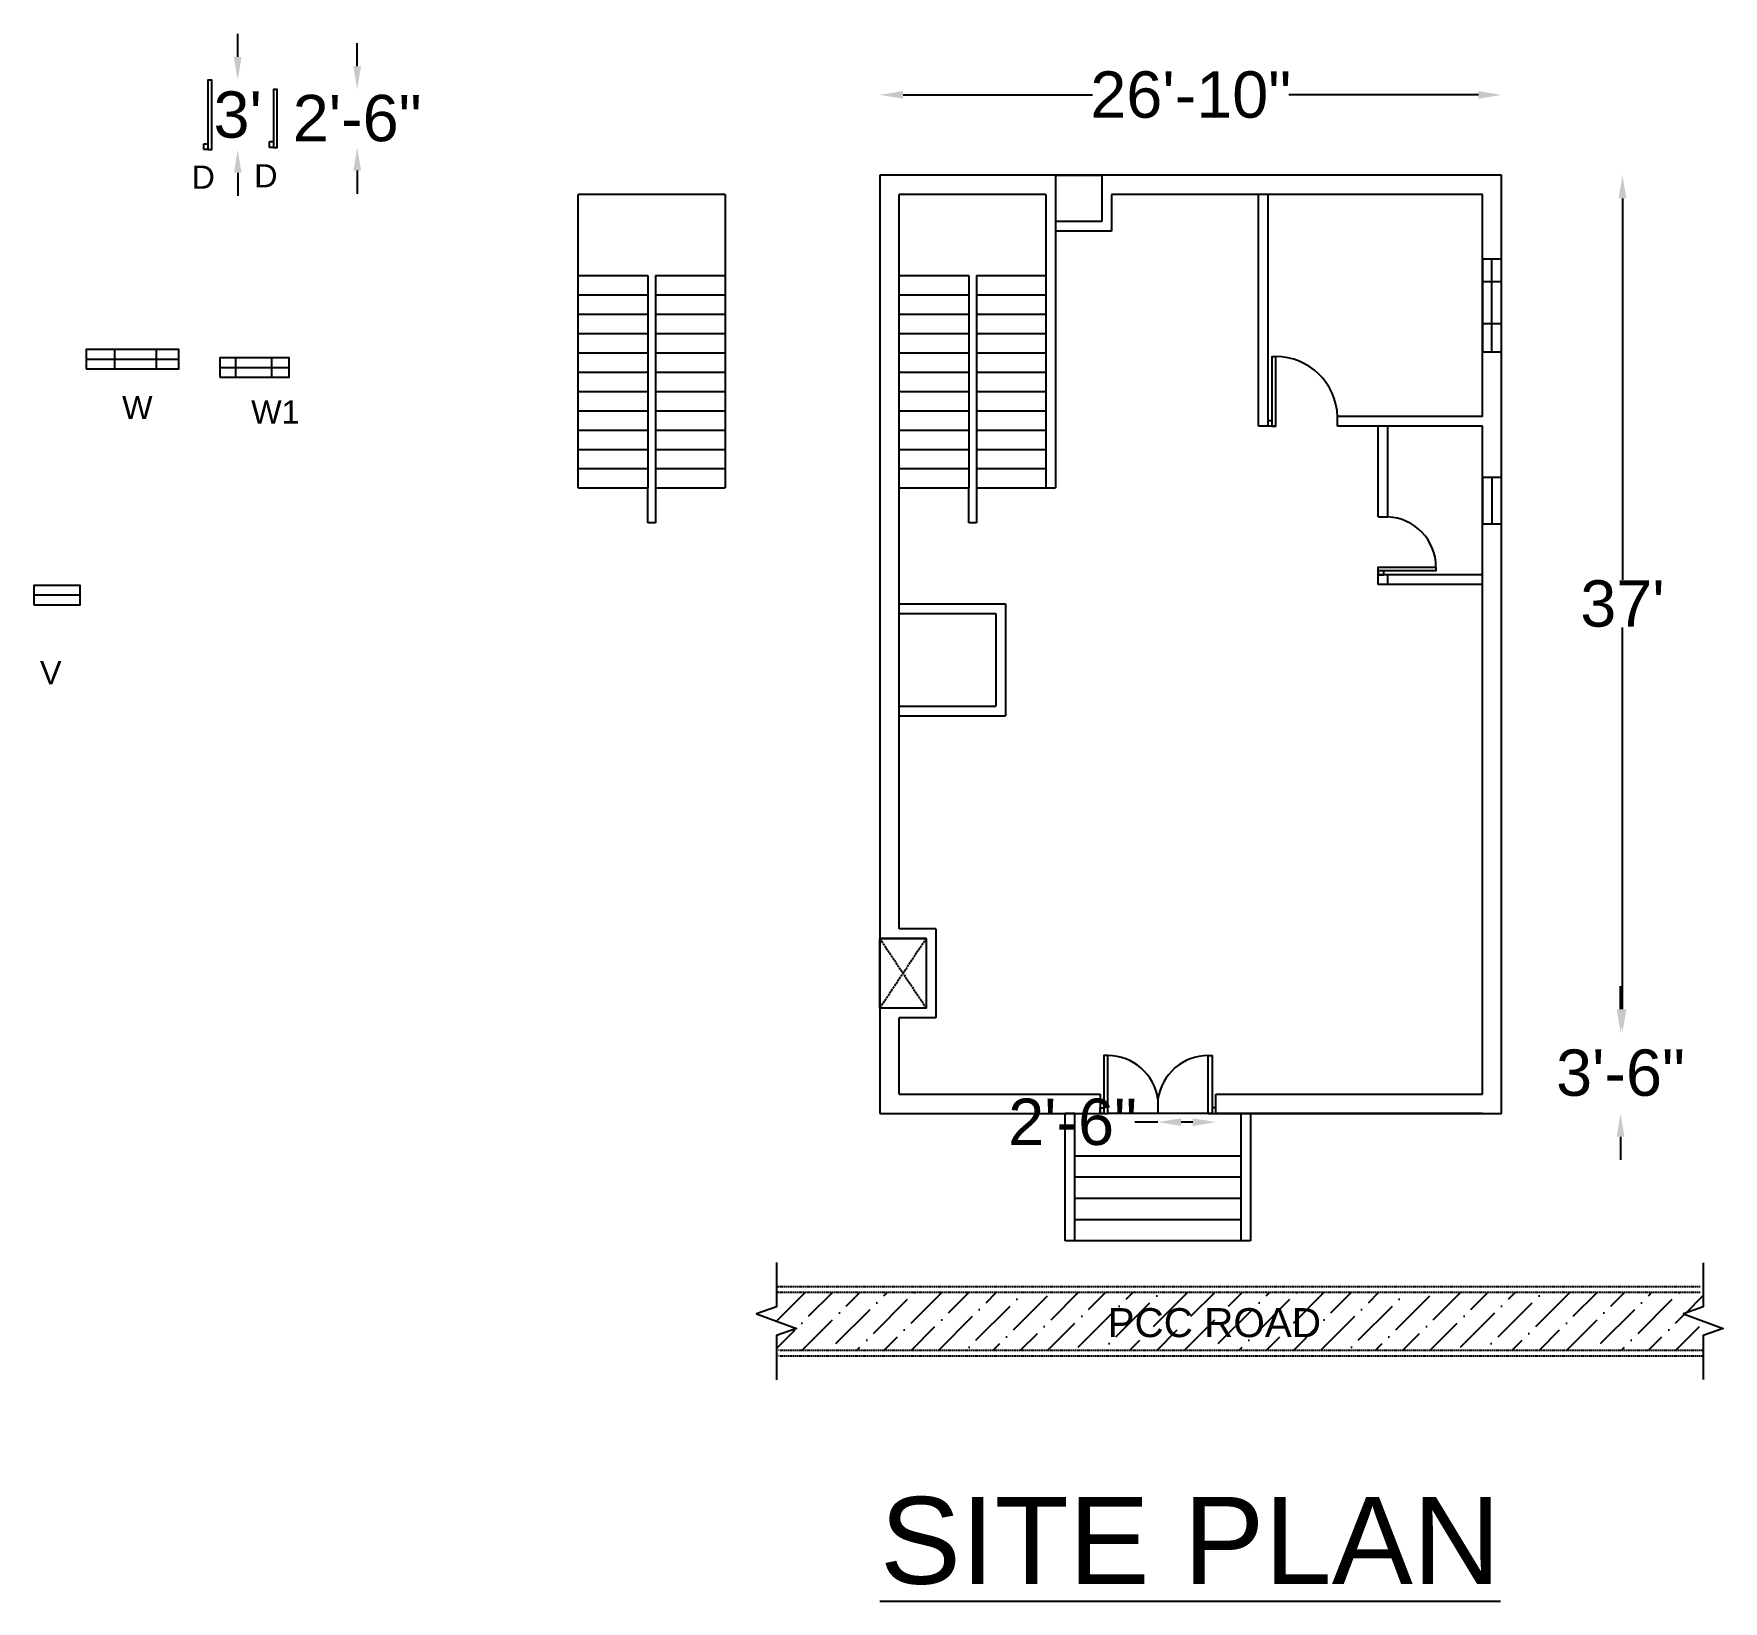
# Model space of a CAD drawing. Header units: inches. Extents: x -27 to 848, y 18 to 830.
import ezdxf

# ---------------------------------------------------------------- set-up
doc = ezdxf.new("R2010")
doc.units = ezdxf.units.IN
doc.header["$MEASUREMENT"] = 0
doc.linetypes.add('ACAD_ISO02W100', pattern=[15, 12, -3])
doc.linetypes.add('ACAD_ISO07W100', pattern=[3, 0, -3])
for name, color, linetype in [('D1', 50, 'Continuous'), ('D2', 130, 'Continuous'), ('V', 230, 'Continuous'), ('W', 30, 'Continuous'), ('W1', 20, 'Continuous')]:
    doc.layers.add(name, color=color, linetype=linetype)
doc.styles.get("Standard").update_dxf_attribs({"font": 'arial.ttf'})
doc.dimstyles.get("Standard").update_dxf_attribs({"dimtxt": 24, "dimasz": 12, "dimexe": 0.18, "dimexo": 0.0625, "dimgap": 0.09, "dimtad": 0, "dimtih": 1, "dimtoh": 1, "dimdec": 0, "dimzin": 0, "dimdsep": 46, "dimlunit": 3, "dimtxsty": 'Standard', "dimcen": 3, "dimse1": 1, "dimse2": 1, "dimadec": 0, "dimazin": 0, "dimtfac": 1, "dimtdec": 0, "dimtofl": 0, "dimtmove": 0, "dimatfit": 3, "dimfxl": 1, "dimtolj": 1, "dimtzin": 0, "dimarcsym": 0})

# ---------------------------------------------------------------- blocks, each defined once
blk = doc.blocks.new('*D1')
at = {"color": 0, "lineweight": -2, "transparency": 16777216}
for p, q in [((795.52, 744.83), (795.52, 547.19)), ((795.52, 324.83), (795.52, 522.48))]:
    blk.add_line(p, q, dxfattribs=at)
at = {"color": 0, "transparency": 16777216}
for points in [[(793.52, 744.83), (797.52, 744.83), (795.52, 756.83)], [(793.52, 324.83), (797.52, 324.83), (795.52, 312.83)]]:
    blk.add_solid(points, dxfattribs=at)
at = {"layer": 'DEFPOINTS', "color": 0, "transparency": 16777216}
for p in [(732.93, 756.83), (732.93, 312.83), (795.52, 312.83)]:
    blk.add_point(p, dxfattribs=at)
at = {"color": 0, "transparency": 16777216, "insert": (795.52, 534.83), "char_height": 24, "attachment_point": 5}
blk.add_mtext("\\A1;37'", dxfattribs=at)
blk = doc.blocks.new('*D2')
at = {"color": 0, "lineweight": -2, "transparency": 16777216}
for p, q in [((422.93, 798.42), (521.09, 798.42)), ((720.93, 798.42), (622.77, 798.42))]:
    blk.add_line(p, q, dxfattribs=at)
at = {"color": 0, "transparency": 16777216}
for points in [[(422.93, 800.42), (422.93, 796.42), (410.93, 798.42)], [(720.93, 800.42), (720.93, 796.42), (732.93, 798.42)]]:
    blk.add_solid(points, dxfattribs=at)
at = {"layer": 'DEFPOINTS', "color": 0, "transparency": 16777216}
for p in [(410.93, 798.42), (410.93, 756.83), (732.93, 756.83)]:
    blk.add_point(p, dxfattribs=at)
at = {"color": 0, "transparency": 16777216, "insert": (571.93, 798.42), "char_height": 24, "attachment_point": 5}
blk.add_mtext('\\A1;26\'-10"', dxfattribs=at)
blk = doc.blocks.new('*D3')
at = {"color": 0, "lineweight": -2, "transparency": 16777216}
for p, q in [((794.51, 324.83), (794.51, 336.83)), ((794.51, 258.83), (794.51, 246.83))]:
    blk.add_line(p, q, dxfattribs=at)
at = {"color": 0, "transparency": 16777216}
for points in [[(792.51, 324.83), (796.51, 324.83), (794.51, 312.83)], [(792.51, 258.83), (796.51, 258.83), (794.51, 270.83)]]:
    blk.add_solid(points, dxfattribs=at)
at = {"layer": 'DEFPOINTS', "color": 0, "transparency": 16777216}
for p in [(732.93, 312.83), (732.93, 270.83), (794.51, 270.83)]:
    blk.add_point(p, dxfattribs=at)
at = {"color": 0, "transparency": 16777216, "insert": (794.51, 291.83), "char_height": 24, "attachment_point": 5}
blk.add_mtext('\\A1;3\'-6"', dxfattribs=at)
blk = doc.blocks.new('*D4')
at = {"color": 0, "lineweight": -2, "transparency": 16777216}
for p, q in [((78.33, 818.06), (78.33, 830.06)), ((78.33, 758.06), (78.33, 746.06))]:
    blk.add_line(p, q, dxfattribs=at)
at = {"color": 0, "transparency": 16777216}
for points in [[(76.33, 818.06), (80.33, 818.06), (78.33, 806.06)], [(76.33, 758.06), (80.33, 758.06), (78.33, 770.06)]]:
    blk.add_solid(points, dxfattribs=at)
at = {"layer": 'DEFPOINTS', "color": 0, "transparency": 16777216}
for p in [(64.85, 806.06), (64.85, 770.06), (78.33, 770.06)]:
    blk.add_point(p, dxfattribs=at)
at = {"color": 0, "transparency": 16777216, "insert": (78.33, 788.06), "char_height": 24, "attachment_point": 5}
blk.add_mtext("\\A1;3'", dxfattribs=at)
blk = doc.blocks.new('*D5')
at = {"color": 0, "lineweight": -2, "transparency": 16777216}
for p, q in [((140.22, 813.24), (140.22, 825.24)), ((140.22, 759.24), (140.22, 747.24))]:
    blk.add_line(p, q, dxfattribs=at)
at = {"color": 0, "transparency": 16777216}
for points in [[(138.22, 813.24), (142.22, 813.24), (140.22, 801.24)], [(138.22, 759.24), (142.22, 759.24), (140.22, 771.24)]]:
    blk.add_solid(points, dxfattribs=at)
at = {"layer": 'DEFPOINTS', "color": 0, "transparency": 16777216}
for p in [(98.81, 801.24), (98.81, 771.24), (140.22, 771.24)]:
    blk.add_point(p, dxfattribs=at)
at = {"color": 0, "transparency": 16777216, "insert": (140.22, 786.24), "char_height": 24, "attachment_point": 5}
blk.add_mtext('\\A1;2\'-6"', dxfattribs=at)
blk = doc.blocks.new('*D6')
at = {"color": 0, "lineweight": -2, "transparency": 16777216}
for p, q in [((554.93, 266.38), (542.93, 266.38)), ((572.93, 266.38), (566.93, 266.38))]:
    blk.add_line(p, q, dxfattribs=at)
at = {"color": 0, "transparency": 16777216}
for points in [[(566.93, 268.38), (566.93, 264.38), (554.93, 266.38)], [(572.93, 268.38), (572.93, 264.38), (584.93, 266.38)]]:
    blk.add_solid(points, dxfattribs=at)
at = {"layer": 'DEFPOINTS', "color": 0, "transparency": 16777216}
for p in [(554.93, 270.83), (554.93, 266.38), (584.93, 270.83)]:
    blk.add_point(p, dxfattribs=at)
at = {"color": 0, "transparency": 16777216, "insert": (510.74, 266.38), "char_height": 24, "attachment_point": 5}
blk.add_mtext('\\A1;2\'-6"', dxfattribs=at)

msp = doc.modelspace()

# ---------------------------------------------------------------- hatches: boundary and pattern name
h = msp.add_hatch()
h.set_pattern_fill('ANSI36', color=256, scale=80)
h.set_pattern_definition([(45, (126.532, 314.278), (5.3033, 19.44544), [25, -5, 0, -5])])
h.paths.add_polyline_path([(827.08, 167.04), (837.38, 170.79), (837.38, 178.29), (357.38, 178.29), (357.38, 170.79), (347.08, 167.04), (367.68, 159.54), (357.38, 155.79), (357.38, 148.29), (837.38, 148.29), (837.38, 155.79), (847.68, 159.54)])

# ---------------------------------------------------------------- linework, layer by layer
for p, q in [((410.93, 756.83), (410.93, 312.83)), ((732.93, 756.83), (410.93, 756.83)), ((410.93, 756.83), (410.93, 534.83)), ((501.93, 756.83), (501.93, 594.83)), ((501.93, 756.83), (525.93, 756.83)), ((525.93, 756.83), (525.93, 732.83)), ((732.93, 312.83), (732.93, 756.83)), ((330.72, 746.83), (254.72, 746.83)), ((254.72, 594.83), (254.72, 746.83)), ((330.72, 746.83), (330.72, 594.83)), ((420.93, 366.47), (420.93, 746.83)), ((496.93, 746.83), (420.93, 746.83)), ((496.93, 746.83), (496.93, 594.83)), ((722.93, 746.83), (530.93, 746.83)), ((530.93, 746.83), (530.93, 727.83)), ((606.93, 626.83), (606.93, 746.83)), ((611.93, 626.83), (611.93, 746.83)), ((722.93, 631.83), (722.93, 746.83)), ((525.93, 732.83), (501.93, 732.83)), ((530.93, 727.83), (501.93, 727.83)), ((254.72, 704.83), (290.72, 704.83)), ((290.72, 704.83), (290.72, 594.83)), ((294.72, 704.83), (330.72, 704.83)), ((294.72, 704.83), (294.72, 594.83)), ((420.93, 704.83), (456.93, 704.83)), ((456.93, 704.83), (456.93, 594.83)), ((460.93, 704.83), (460.93, 594.83)), ((460.93, 704.83), (496.93, 704.83)), ((254.72, 694.83), (290.72, 694.83)), ((294.72, 694.83), (330.72, 694.83)), ((420.93, 694.83), (456.93, 694.83)), ((460.93, 694.83), (496.93, 694.83)), ((254.72, 684.83), (290.72, 684.83)), ((294.72, 684.83), (330.72, 684.83)), ((420.93, 684.83), (456.93, 684.83)), ((460.93, 684.83), (496.93, 684.83)), ((254.72, 674.83), (290.72, 674.83)), ((294.72, 674.83), (330.72, 674.83)), ((420.93, 674.83), (456.93, 674.83)), ((460.93, 674.83), (496.93, 674.83)), ((254.72, 664.83), (290.72, 664.83)), ((294.72, 664.83), (330.72, 664.83)), ((420.93, 664.83), (456.93, 664.83)), ((460.93, 664.83), (496.93, 664.83)), ((254.72, 654.83), (290.72, 654.83)), ((294.72, 654.83), (330.72, 654.83)), ((420.93, 654.83), (456.93, 654.83)), ((460.93, 654.83), (496.93, 654.83)), ((254.72, 644.83), (290.72, 644.83)), ((294.72, 644.83), (330.72, 644.83)), ((420.93, 644.83), (456.93, 644.83)), ((460.93, 644.83), (496.93, 644.83)), ((254.72, 634.83), (290.72, 634.83)), ((294.72, 634.83), (330.72, 634.83)), ((420.93, 634.83), (456.93, 634.83)), ((460.93, 634.83), (496.93, 634.83)), ((722.93, 631.83), (647.93, 631.83)), ((647.93, 626.83), (647.93, 631.83)), ((254.72, 624.83), (290.72, 624.83)), ((294.72, 624.83), (330.72, 624.83)), ((420.93, 624.83), (456.93, 624.83)), ((460.93, 624.83), (496.93, 624.83)), ((615.93, 626.83), (606.93, 626.83)), ((722.93, 626.83), (647.93, 626.83)), ((668.93, 579.83), (668.93, 626.83)), ((673.93, 579.83), (673.93, 626.83)), ((722.93, 280.83), (722.93, 626.83)), ((254.72, 614.83), (290.72, 614.83)), ((294.72, 614.83), (330.72, 614.83)), ((420.93, 614.83), (456.93, 614.83)), ((460.93, 614.83), (496.93, 614.83)), ((254.72, 604.83), (290.72, 604.83)), ((294.72, 604.83), (330.72, 604.83)), ((420.93, 604.83), (456.93, 604.83)), ((460.93, 604.83), (496.93, 604.83)), ((254.72, 594.83), (290.72, 594.83)), ((290.72, 576.73), (290.72, 594.83)), ((294.72, 594.83), (330.72, 594.83)), ((294.72, 594.83), (294.72, 576.73)), ((420.93, 594.83), (456.93, 594.83)), ((456.93, 576.73), (456.93, 594.83)), ((460.93, 594.83), (501.93, 594.83)), ((460.93, 594.83), (460.93, 576.73)), ((668.93, 579.83), (673.93, 579.83)), ((294.72, 576.73), (290.72, 576.73)), ((460.93, 576.73), (456.93, 576.73)), ((668.93, 544.83), (668.93, 553.83)), ((722.93, 549.83), (668.93, 549.83)), ((722.93, 544.83), (668.93, 544.83)), ((673.93, 544.83), (673.93, 549.83)), ((420.93, 534.83), (475.93, 534.83)), ((475.93, 534.83), (475.93, 476.83)), ((420.93, 529.83), (470.93, 529.83)), ((470.93, 529.83), (470.93, 481.83)), ((420.93, 481.83), (470.93, 481.83)), ((420.93, 476.83), (475.93, 476.83)), ((434.93, 361.47), (410.93, 361.47)), ((439.93, 366.47), (420.93, 366.47)), ((434.93, 361.47), (434.93, 325.47)), ((439.93, 366.47), (439.93, 320.47)), ((434.93, 325.47), (410.93, 325.47)), ((439.93, 320.47), (420.93, 320.47)), ((420.93, 280.83), (420.93, 320.47)), ((722.93, 280.83), (722.93, 320.47)), ((410.93, 312.83), (410.93, 270.83)), ((732.93, 270.83), (732.93, 312.83)), ((420.93, 280.83), (524.93, 280.83)), ((524.93, 280.83), (524.93, 270.83)), ((584.93, 270.83), (584.93, 280.83)), ((584.93, 280.83), (722.93, 280.83)), ((410.93, 270.83), (528.93, 270.83)), ((511.93, 270.83), (506.93, 270.83)), ((506.93, 204.83), (506.93, 270.83)), ((511.93, 204.83), (511.93, 270.83)), ((580.93, 270.83), (732.93, 270.83)), ((602.93, 270.83), (584.93, 270.83)), ((597.93, 270.83), (597.93, 204.83)), ((722.93, 270.83), (602.93, 270.83)), ((602.93, 270.83), (602.93, 204.83)), ((597.93, 248.83), (511.93, 248.83)), ((597.93, 237.83), (511.93, 237.83)), ((597.93, 226.83), (511.93, 226.83)), ((597.93, 215.83), (511.93, 215.83)), ((602.93, 204.83), (506.93, 204.83))]:
    msp.add_line(p, q)
at = {"linetype": 'ACAD_ISO07W100', "ltscale": 0.3}
for p, q in [((357.38, 181.29), (837.38, 181.29)), ((357.38, 178.29), (837.38, 178.29)), ((837.38, 148.29), (357.38, 148.29)), ((837.38, 145.29), (357.38, 145.29))]:
    msp.add_line(p, q, dxfattribs=at)
at = {"linetype": 'Continuous'}
for points in [[(357.38, 193.65), (357.38, 170.79), (347.08, 167.04), (367.68, 159.54), (357.38, 155.79), (357.38, 132.93)], [(837.38, 193.47), (837.38, 170.79), (827.08, 167.04), (847.68, 159.54), (837.38, 155.79), (837.38, 133.11)]]:
    msp.add_lwpolyline(points, dxfattribs=at)
at = {"layer": 'D1'}
for p, q in [((60.85, 770.06), (60.85, 773.06)), ((60.85, 773.06), (62.85, 773.06)), ((62.85, 770.06), (60.85, 770.06)), ((611.93, 626.83), (611.93, 629.83)), ((611.93, 629.83), (613.93, 629.83)), ((613.93, 626.83), (611.93, 626.83))]:
    msp.add_line(p, q, dxfattribs=at)
for points in [[(62.85, 770.06), (64.85, 770.06), (64.85, 806.06), (62.85, 806.06)], [(613.93, 626.83), (615.93, 626.83), (615.93, 662.83), (613.93, 662.83)]]:
    msp.add_lwpolyline(points, close=True, dxfattribs=at)
msp.add_arc((615.93, 630.82), 32.02, 1.81876, 90, dxfattribs=at)
at = {"layer": 'D2'}
for p, q in [((94.81, 771.24), (94.81, 774.24)), ((94.81, 774.24), (96.81, 774.24)), ((96.81, 771.24), (94.81, 771.24)), ((668.93, 551.83), (668.93, 549.83)), ((671.93, 549.83), (671.93, 551.83)), ((668.93, 549.83), (671.93, 549.83)), ((524.93, 270.83), (524.93, 273.83)), ((524.93, 273.83), (526.93, 273.83)), ((554.93, 278.3), (554.93, 270.83)), ((584.93, 273.83), (582.93, 273.83)), ((584.93, 270.83), (584.93, 273.83)), ((526.93, 270.83), (524.93, 270.83)), ((580.93, 270.83), (528.93, 270.83)), ((582.93, 270.83), (584.93, 270.83))]:
    msp.add_line(p, q, dxfattribs=at)
for points in [[(96.81, 771.24), (98.81, 771.24), (98.81, 801.24), (96.81, 801.24)], [(668.93, 551.83), (668.93, 553.83), (698.93, 553.83), (698.93, 551.83)], [(526.93, 270.83), (528.93, 270.83), (528.93, 300.83), (526.93, 300.83)], [(582.93, 270.83), (580.93, 270.83), (580.93, 300.83), (582.93, 300.83)]]:
    msp.add_lwpolyline(points, close=True, dxfattribs=at)
for centre, radius, start, end in [((672.91, 553.83), 26.02, 0, 87.75339), ((528.93, 274.57), 26.27, 8.17123, 90), ((580.93, 274.57), 26.27, 90, 171.82877)]:
    msp.add_arc(centre, radius, start, end, dxfattribs=at)
at = {"layer": 'V'}
for p, q in [((727.93, 600.33), (727.93, 576.33)), ((-3.28, 539.36), (-27.28, 539.36))]:
    msp.add_line(p, q, dxfattribs=at)
at = {"layer": 'V', "linetype": 'ACAD_ISO02W100', "ltscale": 0.1}
for p, q in [((434.93, 361.47), (410.93, 325.47)), ((410.93, 361.47), (434.93, 325.47))]:
    msp.add_line(p, q, dxfattribs=at)
at = {"layer": 'V'}
for points in [[(732.93, 576.33), (732.93, 600.33), (722.93, 600.33), (722.93, 576.33)], [(-27.28, 534.36), (-3.28, 534.36), (-3.28, 544.36), (-27.28, 544.36)], [(410.93, 361.47), (434.93, 361.47), (434.93, 325.47), (410.93, 325.47)]]:
    msp.add_lwpolyline(points, close=True, dxfattribs=at)
at = {"layer": 'W'}
for p, q in [((727.93, 665.33), (727.93, 713.33)), ((722.93, 701.7), (732.93, 701.7)), ((722.93, 680.09), (732.93, 680.09)), ((14.56, 666.55), (14.56, 656.55)), ((36.17, 666.55), (36.17, 656.55)), ((-0.19, 661.55), (47.81, 661.55))]:
    msp.add_line(p, q, dxfattribs=at)
for points in [[(732.93, 665.33), (732.93, 713.33), (722.93, 713.33), (722.93, 665.33)], [(-0.19, 656.55), (47.81, 656.55), (47.81, 666.55), (-0.19, 666.55)]]:
    msp.add_lwpolyline(points, close=True, dxfattribs=at)
at = {"layer": 'W1'}
for p, q in [((69.02, 657.17), (105.02, 657.17)), ((77.25, 662.17), (77.25, 652.17)), ((95.84, 662.17), (95.84, 652.17))]:
    msp.add_line(p, q, dxfattribs=at)
msp.add_lwpolyline([(69.02, 652.17), (105.02, 652.17), (105.02, 662.17), (69.02, 662.17)], close=True, dxfattribs=at)

# ---------------------------------------------------------------- texts
at = {"attachment_point": 1}
for s, insert, char_height, width in [('PCC ROAD', (528.81, 170.03), 15, 11773.5501), ('{\\LSITE PLAN}', (410.94, 72.25), 45, 35320.6502)]:
    msp.add_mtext(s, dxfattribs=dict(at, insert=insert, char_height=char_height, width=width))
at = {"layer": 'D1', "insert": (54.41, 761.81), "char_height": 12, "attachment_point": 1}
msp.add_mtext_dynamic_manual_height_columns('D', width=956.3873, gutter_width=60, heights=[0], dxfattribs=at)
at = {"layer": 'D2', "insert": (86.86, 762.5), "char_height": 12, "attachment_point": 1}
msp.add_mtext_dynamic_manual_height_columns('D', width=956.3873, gutter_width=60, heights=[0], dxfattribs=at)
at = {"layer": 'V', "insert": (-24.07, 505.14), "char_height": 12, "attachment_point": 1}
msp.add_mtext_dynamic_manual_height_columns('V', width=956.3873, gutter_width=60, heights=[0], dxfattribs=at)
at = {"layer": 'W', "insert": (18.45, 642.51), "char_height": 12, "attachment_point": 1}
msp.add_mtext_dynamic_manual_height_columns('W', width=956.3873, gutter_width=60, heights=[0], dxfattribs=at)
at = {"layer": 'W1', "insert": (85.28, 640.21), "char_height": 12, "attachment_point": 1}
msp.add_mtext_dynamic_manual_height_columns('W1', width=956.3873, gutter_width=60, heights=[0], dxfattribs=at)

# ---------------------------------------------------------------- dimensions: what is measured, and where the dimension line sits
for base, p1, p2, picture, middle in [((78.33, 770.06), (64.85, 806.06), (64.85, 770.06), '*D4', (78.33, 788.06)), ((140.22, 771.24), (98.81, 801.24), (98.81, 771.24), '*D5', (140.22, 786.24)), ((795.52, 312.83), (732.93, 756.83), (732.93, 312.83), '*D1', (795.52, 534.83)), ((794.51, 270.83), (732.93, 312.83), (732.93, 270.83), '*D3', (794.51, 291.83))]:
    dim = msp.add_linear_dim(base=base, p1=p1, p2=p2, angle=90, dimstyle='Standard')
    dim.commit()
    dim.dimension.update_dxf_attribs({"geometry": picture, "text_midpoint": middle})
for base, p1, p2, picture, middle in [((410.93, 798.42), (732.93, 756.83), (410.93, 756.83), '*D2', (571.93, 798.42)), ((554.93, 266.38), (584.93, 270.83), (554.93, 270.83), '*D6', (510.74, 266.38))]:
    dim = msp.add_linear_dim(base=base, p1=p1, p2=p2, dimstyle='Standard')
    dim.commit()
    dim.dimension.update_dxf_attribs({"geometry": picture, "text_midpoint": middle})

doc.saveas('drawing.dxf')
